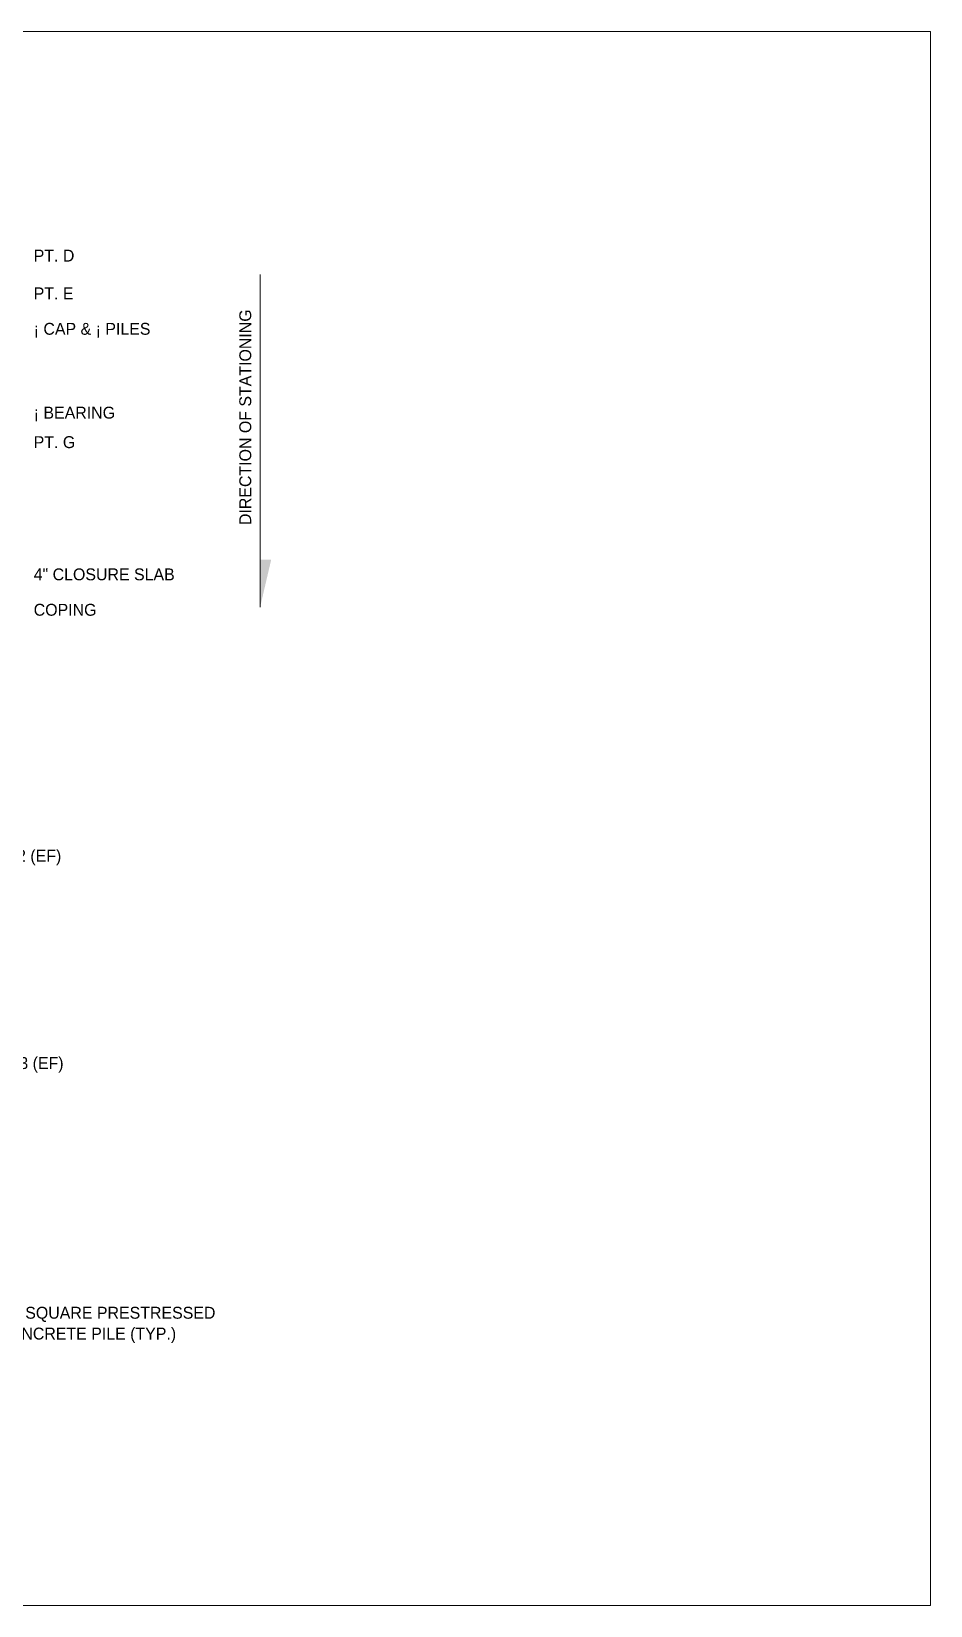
# Model space of a CAD drawing. Extents: x -1 to 861, y -26 to 2.
# Drawn here: x 26.04 to 41.27, y -25.67 to 1 of the extents above; entities that cross this region are included whole.
import ezdxf
from ezdxf.enums import TextEntityAlignment as Align

# ---------------------------------------------------------------- set-up
doc = ezdxf.new("R2010")
doc.units = 21
doc.header["$MEASUREMENT"] = 0
for name, color, linetype, lineweight in [('Border', 7, 'Continuous', 15), ('Symbols', 7, 'Continuous', 15), ('TextStructures', 7, 'Continuous', 9)]:
    doc.layers.add(name, color=color, linetype=linetype, lineweight=lineweight)
doc.styles.add('FDOT Structures', font='FDOT.ttf')

msp = doc.modelspace()

# ---------------------------------------------------------------- linework, layer by layer
at = {"layer": 'Border'}
msp.add_lwpolyline([(-1, -25.666667), (41.266667, -25.666667), (41.266667, 1), (-1, 1)], close=True, dxfattribs=at)
at = {"layer": 'Symbols'}
msp.add_line((29.914591, -3.119102), (29.914591, -8.750295), dxfattribs=at)
msp.add_solid([(29.914591, -8.750295), (29.914591, -7.950295), (30.101258, -7.950295)], dxfattribs=at)

# ---------------------------------------------------------------- texts
at = {"layer": 'TextStructures', "style": 'FDOT Structures'}
for s, p in [('PT. D', (26.079629, -2.797364)), ('PT. E', (26.079629, -3.437364)), ('¡ CAP & ¡ PILES', (26.079629, -4.037364)), ('¡ BEARING', (26.079629, -5.457364)), ('PT. G', (26.079629, -5.957364)), ('4" CLOSURE SLAB', (26.079629, -8.197364)), ('COPING', (26.079629, -8.797364)), ('5~4D2 (EF)', (25.146296, -12.964686)), ('4~6A3 (EF)', (25.199629, -16.476687))]:
    msp.add_text(s, height=0.2016, dxfattribs=at).set_placement(p, align=Align.MIDDLE_LEFT)
msp.add_text('DIRECTION OF STATIONING', height=0.2016, rotation=90, dxfattribs=at).set_placement((29.823871, -5.534698), align=Align.BOTTOM_CENTER)
at = {"layer": 'TextStructures', "insert": (25.466296, -20.605853), "char_height": 0.2016, "attachment_point": 1, "line_spacing_factor": 1.05, "style": 'FDOT Structures'}
msp.add_mtext('18" SQUARE PRESTRESSED\\PCONCRETE PILE (TYP.)', dxfattribs=at)

doc.saveas('drawing.dxf')
